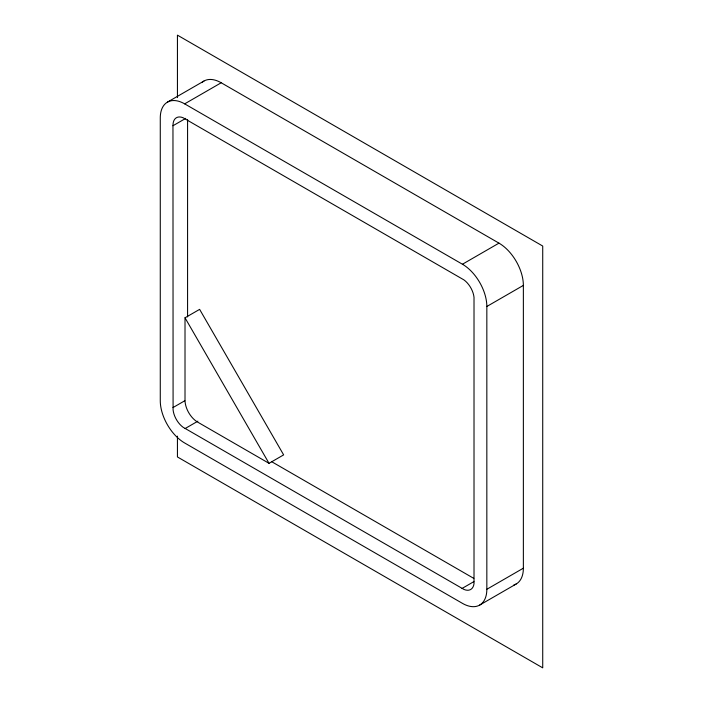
<?xml version="1.0" encoding="UTF-8"?>
<svg xmlns="http://www.w3.org/2000/svg" width="703" height="703" viewBox="0 0 703 703"><rect width="100%" height="100%" fill="white"/><g stroke="black" fill="none" stroke-linecap="round" stroke-linejoin="round"><path stroke-width="1.05" d="M172.964 125.749L173.087 123.579A16.512 9.534 60 0 1 183.14 117.779L463.971 279.917A16.512 9.534 60 0 1 474.015 297.325L474.015 583.631A16.512 9.534 60 0 1 463.971 589.439L183.14 427.301A16.512 9.534 60 0 1 173.087 409.893L172.964 125.749L185.75 118.368M167.419 102.146L203.94 81.056M523.366 568.191L486.836 589.281A34.5 19.921 60 0 1 462.442 603.359L184.661 442.987A34.5 19.921 60 0 1 160.275 400.736L160.275 117.937A34.5 19.921 60 0 1 184.661 103.859L221.19 82.769L498.972 243.141A34.5 19.921 60 0 1 523.366 285.392L523.366 568.191A34.5 19.921 60 0 1 513.823 585.028M185.012 317.8L199.626 309.364L283.643 454.885L269.029 463.321L197.666 422.116A17.891 10.325 60 0 1 185.012 400.209L185.012 317.8L269.029 463.321M172.964 407.582L184.836 400.728M184.661 103.859L462.442 264.231L498.972 243.141M185.082 428.566L197.868 421.185M486.836 589.281L486.836 306.482L523.366 285.392M462.029 588.464L473.901 581.609M479.692 605.072L516.222 583.982M271.771 461.748L473.796 578.384M187.578 119.51L187.578 316.904M177.437 97.603L177.437 35.15L542.725 246.05L542.725 667.85L177.437 456.95L177.437 436.132M201.84 82.611A34.5 19.921 60 0 1 221.19 82.769M462.442 264.231A34.5 19.921 60 0 1 486.836 306.482"/></g></svg>
